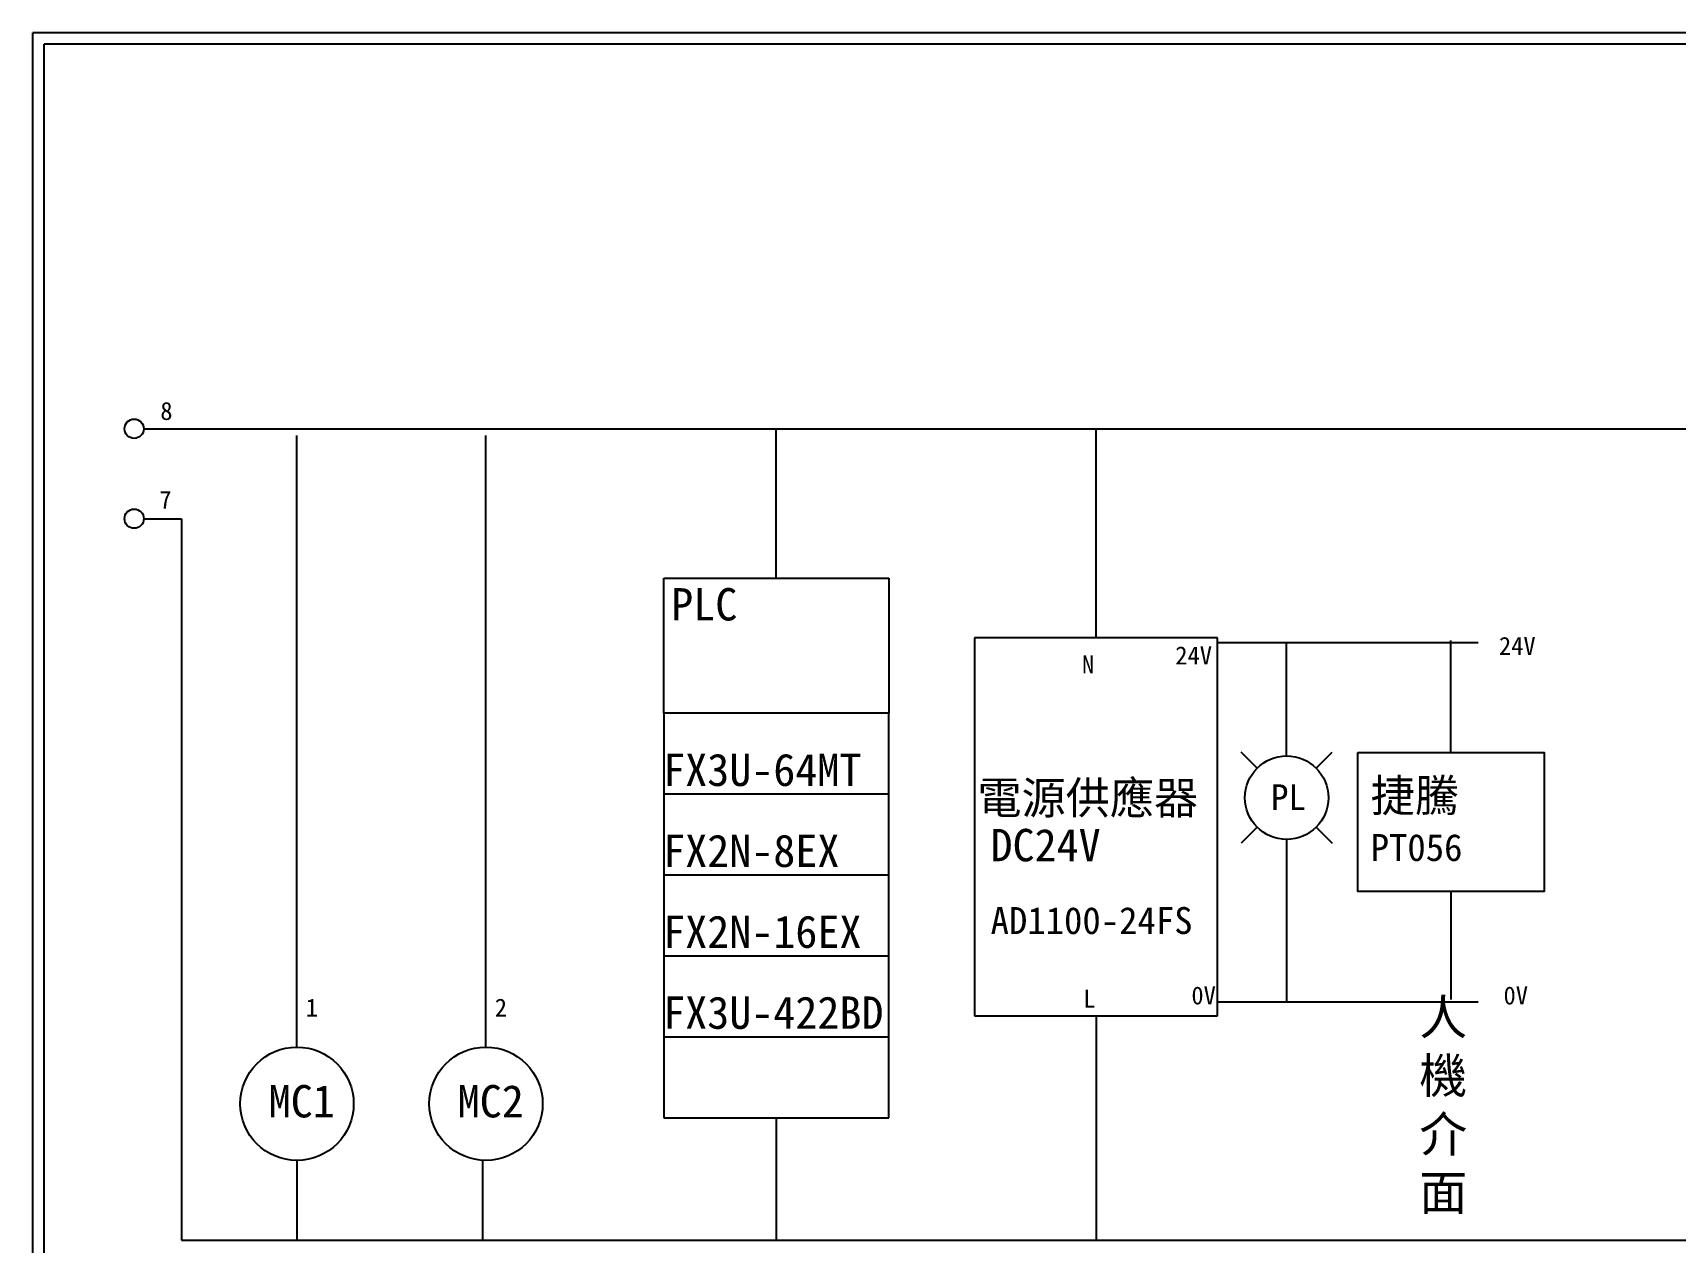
# Model space of a CAD drawing. Extents: x 10 to 297, y 3 to 207.
# Drawn here: x 10 to 192.6, y 72.5 to 207 of the extents above; entities that cross this region are included whole.
import ezdxf
from ezdxf.enums import TextEntityAlignment as Align

# ---------------------------------------------------------------- set-up
doc = ezdxf.new("R2010")
doc.units = 0
doc.layers.get('0').update_dxf_attribs({"linetype": 'CONTINUOUS'})
for name, color, linetype in [('7', 7, 'CONTINUOUS'), ('圖框層', 7, 'CONTINUOUS'), ('標尺寸層', 3, 'CONTINUOUS')]:
    doc.layers.add(name, color=color, linetype=linetype)
doc.styles.add('CNS', font='romanc.shx', dxfattribs={"bigfont": 'chineset.shx'})
doc.styles.add('STSL', font='kaiu.ttf')

msp = doc.modelspace()

# ---------------------------------------------------------------- linework, layer by layer
for p, q in [((22.33, 162.95), (265, 162.95)), ((39.36, 94.2), (39.36, 162.21)), ((60.37, 94.2), (60.37, 162.21)), ((80.14, 146.34), (105.14, 146.34)), ((80.14, 131.34), (80.14, 146.34)), ((105.14, 146.34), (105.14, 131.34)), ((141.69, 139.69), (114.69, 139.69)), ((114.69, 139.69), (114.69, 97.69)), ((141.69, 97.69), (141.69, 139.69)), ((170.67, 139.15), (141.69, 139.15)), ((149.38, 130.48), (149.38, 139.15)), ((105.14, 131.34), (80.14, 131.34)), ((80.14, 131.34), (80.14, 122.34)), ((105.14, 122.34), (105.14, 131.34)), ((149.38, 126.57), (149.38, 130.48)), ((146.1, 125.21), (144.33, 126.98)), ((152.66, 125.21), (154.43, 126.98)), ((80.14, 122.34), (105.14, 122.34)), ((80.14, 122.34), (80.14, 113.34)), ((105.14, 113.34), (105.14, 122.34)), ((146.1, 118.65), (144.33, 116.88)), ((149.38, 117.29), (149.38, 113.34)), ((152.66, 118.65), (154.43, 116.88)), ((80.14, 113.34), (105.14, 113.34)), ((80.14, 113.34), (80.14, 104.34)), ((105.14, 104.34), (105.14, 113.34)), ((149.38, 113.34), (149.38, 99.21)), ((80.14, 104.34), (105.14, 104.34)), ((80.14, 104.34), (80.14, 95.34)), ((105.14, 95.34), (105.14, 104.34)), ((39.36, 94.2), (39.36, 101.57)), ((60.37, 94.2), (60.37, 101.57)), ((170.67, 99.21), (141.69, 99.21)), ((114.69, 97.69), (141.69, 97.69)), ((80.14, 95.34), (105.14, 95.34)), ((80.14, 95.34), (80.14, 86.34)), ((105.14, 86.34), (105.14, 95.34)), ((80.14, 86.34), (105.14, 86.34)), ((26.52, 72.74), (265, 72.74))]:
    msp.add_line(p, q)
for centre, radius in [((149.38, 121.93), 4.64), ((39.36, 87.9), 6.3), ((60.37, 87.9), 6.3)]:
    msp.add_circle(centre, radius)
at = {"layer": '7'}
for centre in [(21.26, 162.95), (21.26, 152.95)]:
    msp.add_circle(centre, 1.07, dxfattribs=at)
at = {"layer": '圖框層', "color": 7}
for p, q in [((297, 206.97), (10, 206.97)), ((10, 3), (10, 206.97)), ((295.75, 205.72), (11.25, 205.72)), ((11.25, 4.25), (11.25, 205.72))]:
    msp.add_line(p, q, dxfattribs=at)
at = {"layer": '標尺寸層', "color": 7}
for p, q in [((92.64, 146.34), (92.64, 162.95)), ((128.19, 139.69), (128.19, 162.95)), ((22.33, 152.95), (26.52, 152.95)), ((26.52, 152.95), (26.52, 72.74)), ((167.64, 126.95), (167.64, 139.42)), ((167.64, 111.51), (167.64, 99.48)), ((128.19, 97.69), (128.19, 72.74)), ((92.64, 86.34), (92.64, 72.74)), ((39.36, 81.6), (39.36, 72.74)), ((60, 81.6), (60, 72.74))]:
    msp.add_line(p, q, dxfattribs=at)
msp.add_lwpolyline([(157.29, 126.95), (177.99, 126.95), (177.99, 111.51), (157.29, 111.51)], close=True, dxfattribs=at)

# ---------------------------------------------------------------- texts
at = {"color": 7}
msp.add_text('PL', height=2.856, dxfattribs=at).set_placement((149.58, 121.99), align=Align.MIDDLE_CENTER)
at = {"layer": '圖框層', "color": 4, "style": 'STSL'}
for s, height, p in [('8', 2, (24.17, 163.93)), ('7', 2, (24.07, 154.05)), ('PLC', 3.6, (80.96, 141.63)), ('24V', 2, (172.98, 137.81)), ('N', 2, (126.63, 135.74)), ('24V', 2, (137, 136.75)), ('FX3U-64MT', 3.6, (80.07, 123.23)), ('電源供應器', 3.6, (115, 120.11)), ('捷騰', 3.6, (158.72, 120.38)), ('FX2N-8EX', 3.6, (80.07, 114.23)), ('DC24V', 3.6, (116.46, 114.86)), ('PT056', 3, (158.72, 114.89)), ('AD1100-24FS', 3, (116.47, 106.77)), ('FX2N-16EX', 3.6, (80.07, 105.23)), ('L', 2, (126.76, 98.59)), ('0V', 2, (138.79, 98.94)), ('0V', 2, (173.49, 98.94)), ('1', 2, (40.34, 97.59)), ('2', 2, (61.35, 97.59)), ('FX3U-422BD', 3.6, (80.07, 96.23)), ('MC1', 3.6, (36.22, 86.38)), ('MC2', 3.6, (57.23, 86.38))]:
    msp.add_text(s, height=height, dxfattribs=at).set_placement(p)
at = {"layer": '標尺寸層', "color": 7, "insert": (164.13, 99.48), "char_height": 3.9, "width": 4.1392, "attachment_point": 1, "style": 'CNS'}
msp.add_mtext('{\\fDFKai-SB|b0|i0|c136|p65;人機介面}', dxfattribs=at)

doc.saveas('drawing.dxf')
